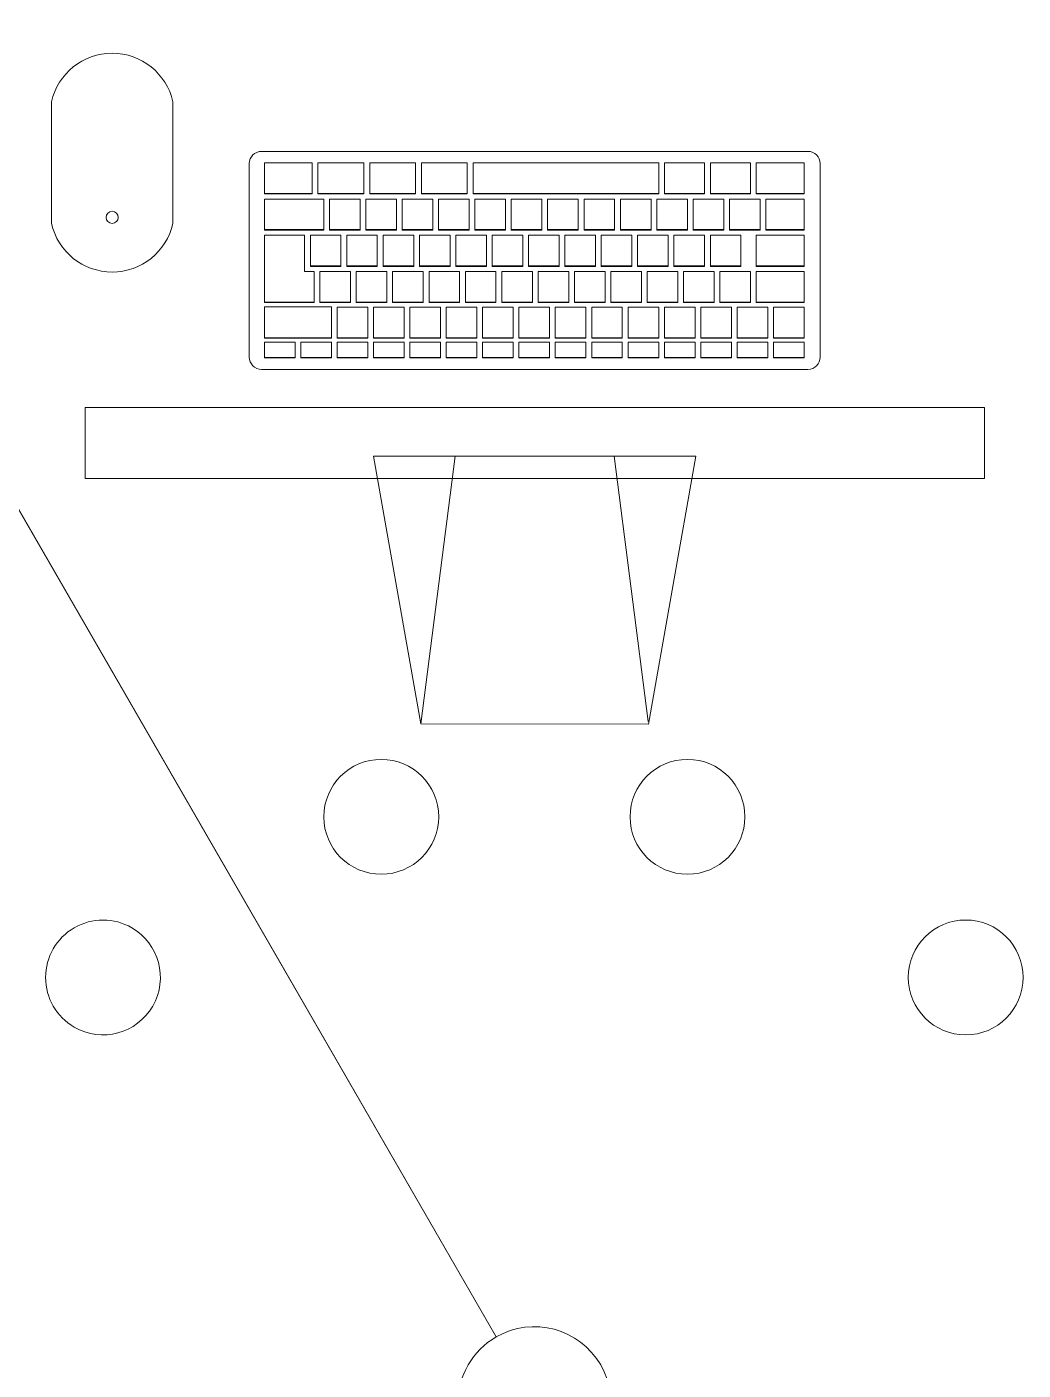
# Model space of a CAD drawing. Header units: millimetres. Extents: x 155927 to 295199, y -4084 to 97293.
# Drawn here: x 182962 to 183482, y 17883 to 18585 of the extents above; entities that cross this region are included whole.
import ezdxf

# ---------------------------------------------------------------- set-up
doc = ezdxf.new("R2010")
doc.units = ezdxf.units.MM
doc.header["$MEASUREMENT"] = 0
doc.layers.add('A-GENM', color=8, linetype='CONTINUOUS', lineweight=9)
doc.layers.add('I-FURN', color=8, linetype='CONTINUOUS', lineweight=9)

msp = doc.modelspace()

# ---------------------------------------------------------------- linework, layer by layer
at = {"layer": 'A-GENM'}
for p, q in [((182974.47, 18546), (182974.47, 18482.5)), ((183037.97, 18482.5), (183037.97, 18546)), ((183369.74, 18520.12), (183084.2, 18520.12)), ((183077.85, 18513.77), (183077.85, 18412.6)), ((183110.74, 18514.13), (183085.74, 18514.13)), ((183085.74, 18514.13), (183085.74, 18498.19)), ((183110.74, 18498.19), (183110.74, 18514.13)), ((183137.74, 18514.13), (183113.74, 18514.13)), ((183113.74, 18514.13), (183113.74, 18498.19)), ((183137.74, 18498.19), (183137.74, 18514.13)), ((183164.74, 18514.13), (183140.74, 18514.13)), ((183140.74, 18514.13), (183140.74, 18498.19)), ((183164.74, 18498.19), (183164.74, 18514.13)), ((183191.74, 18514.13), (183167.74, 18514.13)), ((183167.74, 18514.13), (183167.74, 18498.19)), ((183191.74, 18498.19), (183191.74, 18514.13)), ((183194.74, 18514.13), (183194.74, 18498.19)), ((183291.74, 18514.13), (183194.74, 18514.13)), ((183291.74, 18498.19), (183291.74, 18514.13)), ((183294.74, 18514.13), (183294.74, 18498.19)), ((183315.74, 18514.13), (183294.74, 18514.13)), ((183315.74, 18498.19), (183315.74, 18514.13)), ((183318.74, 18514.13), (183318.74, 18498.19)), ((183339.74, 18514.13), (183318.74, 18514.13)), ((183339.74, 18498.19), (183339.74, 18514.13)), ((183342.74, 18514.13), (183342.74, 18498.19)), ((183367.74, 18514.13), (183342.74, 18514.13)), ((183367.74, 18498.19), (183367.74, 18514.13)), ((183376.09, 18412.6), (183376.09, 18513.77)), ((183085.74, 18498.19), (183110.74, 18498.19)), ((183085.74, 18497.91), (183085.74, 18498.19)), ((183110.74, 18497.91), (183085.74, 18497.91)), ((183085.74, 18495.22), (183085.74, 18479.26)), ((183116.74, 18495.22), (183085.74, 18495.22)), ((183110.74, 18497.91), (183110.74, 18498.19)), ((183113.74, 18498.19), (183137.74, 18498.19)), ((183113.74, 18497.91), (183113.74, 18498.19)), ((183137.74, 18497.91), (183113.74, 18497.91)), ((183116.74, 18479.26), (183116.74, 18495.22)), ((183119.74, 18495.22), (183119.74, 18479.26)), ((183135.74, 18495.22), (183119.74, 18495.22)), ((183135.74, 18479.26), (183135.74, 18495.22)), ((183137.74, 18497.91), (183137.74, 18498.19)), ((183138.74, 18495.22), (183138.74, 18479.26)), ((183154.74, 18495.22), (183138.74, 18495.22)), ((183140.74, 18498.19), (183164.74, 18498.19)), ((183140.74, 18497.91), (183140.74, 18498.19)), ((183164.74, 18497.91), (183140.74, 18497.91)), ((183154.74, 18479.26), (183154.74, 18495.22)), ((183157.74, 18495.22), (183157.74, 18479.26)), ((183173.74, 18495.22), (183157.74, 18495.22)), ((183164.74, 18497.91), (183164.74, 18498.19)), ((183167.74, 18498.19), (183191.74, 18498.19)), ((183167.74, 18497.91), (183167.74, 18498.19)), ((183191.74, 18497.91), (183167.74, 18497.91)), ((183173.74, 18479.26), (183173.74, 18495.22)), ((183176.74, 18495.22), (183176.74, 18479.26)), ((183192.74, 18495.22), (183176.74, 18495.22)), ((183191.74, 18497.91), (183191.74, 18498.19)), ((183192.74, 18479.26), (183192.74, 18495.22)), ((183194.74, 18498.19), (183291.74, 18498.19)), ((183194.74, 18497.91), (183194.74, 18498.19)), ((183291.74, 18497.91), (183194.74, 18497.91)), ((183195.74, 18495.22), (183195.74, 18479.26)), ((183211.74, 18495.22), (183195.74, 18495.22)), ((183211.74, 18479.26), (183211.74, 18495.22)), ((183214.74, 18495.22), (183214.74, 18479.26)), ((183230.74, 18495.22), (183214.74, 18495.22)), ((183230.74, 18479.26), (183230.74, 18495.22)), ((183233.74, 18495.22), (183233.74, 18479.26)), ((183249.74, 18495.22), (183233.74, 18495.22)), ((183249.74, 18479.26), (183249.74, 18495.22)), ((183252.74, 18495.22), (183252.74, 18479.26)), ((183268.74, 18495.22), (183252.74, 18495.22)), ((183268.74, 18479.26), (183268.74, 18495.22)), ((183271.74, 18495.22), (183271.74, 18479.26)), ((183287.74, 18495.22), (183271.74, 18495.22)), ((183287.74, 18479.26), (183287.74, 18495.22)), ((183290.74, 18495.22), (183290.74, 18479.26)), ((183306.74, 18495.22), (183290.74, 18495.22)), ((183291.74, 18497.91), (183291.74, 18498.19)), ((183294.74, 18498.19), (183315.74, 18498.19)), ((183294.74, 18497.91), (183294.74, 18498.19)), ((183315.74, 18497.91), (183294.74, 18497.91)), ((183306.74, 18479.26), (183306.74, 18495.22)), ((183309.74, 18495.22), (183309.74, 18479.26)), ((183325.74, 18495.22), (183309.74, 18495.22)), ((183315.74, 18497.91), (183315.74, 18498.19)), ((183318.74, 18498.19), (183339.74, 18498.19)), ((183318.74, 18497.91), (183318.74, 18498.19)), ((183339.74, 18497.91), (183318.74, 18497.91)), ((183325.74, 18479.26), (183325.74, 18495.22)), ((183328.74, 18495.22), (183328.74, 18479.26)), ((183344.74, 18495.22), (183328.74, 18495.22)), ((183339.74, 18497.91), (183339.74, 18498.19)), ((183342.74, 18498.19), (183367.74, 18498.19)), ((183342.74, 18497.91), (183342.74, 18498.19)), ((183367.74, 18497.91), (183342.74, 18497.91)), ((183344.74, 18479.26), (183344.74, 18495.22)), ((183347.74, 18495.2), (183347.74, 18479.26)), ((183367.74, 18495.2), (183347.74, 18495.2)), ((183367.74, 18497.91), (183367.74, 18498.19)), ((183367.74, 18479.26), (183367.74, 18495.2)), ((183085.74, 18479.26), (183116.74, 18479.26)), ((183085.74, 18478.98), (183085.74, 18479.26)), ((183116.74, 18478.98), (183085.74, 18478.98)), ((183106.74, 18476.29), (183085.74, 18476.29)), ((183085.74, 18476.29), (183085.74, 18441.41)), ((183106.74, 18457.37), (183106.74, 18476.29)), ((183109.74, 18476.29), (183109.74, 18460.33)), ((183125.74, 18476.29), (183109.74, 18476.29)), ((183116.74, 18478.98), (183116.74, 18479.26)), ((183119.74, 18479.26), (183135.74, 18479.26)), ((183119.74, 18478.98), (183119.74, 18479.26)), ((183135.74, 18478.98), (183119.74, 18478.98)), ((183125.74, 18460.33), (183125.74, 18476.29)), ((183128.74, 18476.29), (183128.74, 18460.33)), ((183144.74, 18476.29), (183128.74, 18476.29)), ((183135.74, 18478.98), (183135.74, 18479.26)), ((183138.74, 18479.26), (183154.74, 18479.26)), ((183138.74, 18478.98), (183138.74, 18479.26)), ((183154.74, 18478.98), (183138.74, 18478.98)), ((183144.74, 18460.33), (183144.74, 18476.29)), ((183147.74, 18476.29), (183147.74, 18460.33)), ((183163.74, 18476.29), (183147.74, 18476.29)), ((183154.74, 18478.98), (183154.74, 18479.26)), ((183157.74, 18479.26), (183173.74, 18479.26)), ((183157.74, 18478.98), (183157.74, 18479.26)), ((183173.74, 18478.98), (183157.74, 18478.98)), ((183163.74, 18460.33), (183163.74, 18476.29)), ((183166.74, 18476.29), (183166.74, 18460.33)), ((183182.74, 18476.29), (183166.74, 18476.29)), ((183173.74, 18478.98), (183173.74, 18479.26)), ((183176.74, 18479.26), (183192.74, 18479.26)), ((183176.74, 18478.98), (183176.74, 18479.26)), ((183192.74, 18478.98), (183176.74, 18478.98)), ((183182.74, 18460.33), (183182.74, 18476.29)), ((183185.74, 18476.29), (183185.74, 18460.33)), ((183201.74, 18476.29), (183185.74, 18476.29)), ((183192.74, 18478.98), (183192.74, 18479.26)), ((183195.74, 18479.26), (183211.74, 18479.26)), ((183195.74, 18478.98), (183195.74, 18479.26)), ((183211.74, 18478.98), (183195.74, 18478.98)), ((183201.74, 18460.33), (183201.74, 18476.29)), ((183204.74, 18476.29), (183204.74, 18460.33)), ((183220.74, 18476.29), (183204.74, 18476.29)), ((183211.74, 18478.98), (183211.74, 18479.26)), ((183214.74, 18479.26), (183230.74, 18479.26)), ((183214.74, 18478.98), (183214.74, 18479.26)), ((183230.74, 18478.98), (183214.74, 18478.98)), ((183220.74, 18460.33), (183220.74, 18476.29)), ((183223.74, 18476.29), (183223.74, 18460.33)), ((183239.74, 18476.29), (183223.74, 18476.29)), ((183230.74, 18478.98), (183230.74, 18479.26)), ((183233.74, 18479.26), (183249.74, 18479.26)), ((183233.74, 18478.98), (183233.74, 18479.26)), ((183249.74, 18478.98), (183233.74, 18478.98)), ((183239.74, 18460.33), (183239.74, 18476.29)), ((183242.74, 18476.29), (183242.74, 18460.33)), ((183258.74, 18476.29), (183242.74, 18476.29)), ((183249.74, 18478.98), (183249.74, 18479.26)), ((183252.74, 18479.26), (183268.74, 18479.26)), ((183252.74, 18478.98), (183252.74, 18479.26)), ((183268.74, 18478.98), (183252.74, 18478.98)), ((183258.74, 18460.33), (183258.74, 18476.29)), ((183261.74, 18476.29), (183261.74, 18460.33)), ((183277.74, 18476.29), (183261.74, 18476.29)), ((183268.74, 18478.98), (183268.74, 18479.26)), ((183271.74, 18479.26), (183287.74, 18479.26)), ((183271.74, 18478.98), (183271.74, 18479.26)), ((183287.74, 18478.98), (183271.74, 18478.98)), ((183277.74, 18460.33), (183277.74, 18476.29)), ((183280.74, 18476.29), (183280.74, 18460.33)), ((183296.74, 18476.29), (183280.74, 18476.29)), ((183287.74, 18478.98), (183287.74, 18479.26)), ((183290.74, 18479.26), (183306.74, 18479.26)), ((183290.74, 18478.98), (183290.74, 18479.26)), ((183306.74, 18478.98), (183290.74, 18478.98)), ((183296.74, 18460.33), (183296.74, 18476.29)), ((183299.74, 18476.29), (183299.74, 18460.33)), ((183315.74, 18476.29), (183299.74, 18476.29)), ((183306.74, 18478.98), (183306.74, 18479.26)), ((183309.74, 18479.26), (183325.74, 18479.26)), ((183309.74, 18478.98), (183309.74, 18479.26)), ((183325.74, 18478.98), (183309.74, 18478.98)), ((183315.74, 18460.33), (183315.74, 18476.29)), ((183318.74, 18476.29), (183318.74, 18460.33)), ((183334.74, 18476.29), (183318.74, 18476.29)), ((183325.74, 18478.98), (183325.74, 18479.26)), ((183328.74, 18479.26), (183344.74, 18479.26)), ((183328.74, 18478.98), (183328.74, 18479.26)), ((183344.74, 18478.98), (183328.74, 18478.98)), ((183334.74, 18460.33), (183334.74, 18476.29)), ((183342.74, 18476.27), (183342.74, 18460.33)), ((183367.74, 18476.27), (183342.74, 18476.27)), ((183344.74, 18478.98), (183344.74, 18479.26)), ((183347.74, 18479.26), (183367.74, 18479.26)), ((183347.74, 18478.98), (183347.74, 18479.26)), ((183367.74, 18478.98), (183347.74, 18478.98)), ((183367.74, 18478.98), (183367.74, 18479.26)), ((183367.74, 18460.33), (183367.74, 18476.27)), ((183109.74, 18460.33), (183125.74, 18460.33)), ((183109.74, 18460.06), (183109.74, 18460.33)), ((183125.74, 18460.06), (183109.74, 18460.06)), ((183125.74, 18460.06), (183125.74, 18460.33)), ((183128.74, 18460.33), (183144.74, 18460.33)), ((183128.74, 18460.06), (183128.74, 18460.33)), ((183144.74, 18460.06), (183128.74, 18460.06)), ((183144.74, 18460.06), (183144.74, 18460.33)), ((183147.74, 18460.33), (183163.74, 18460.33)), ((183147.74, 18460.06), (183147.74, 18460.33)), ((183163.74, 18460.06), (183147.74, 18460.06)), ((183163.74, 18460.06), (183163.74, 18460.33)), ((183166.74, 18460.33), (183182.74, 18460.33)), ((183166.74, 18460.06), (183166.74, 18460.33)), ((183182.74, 18460.06), (183166.74, 18460.06)), ((183182.74, 18460.06), (183182.74, 18460.33)), ((183185.74, 18460.33), (183201.74, 18460.33)), ((183185.74, 18460.06), (183185.74, 18460.33)), ((183201.74, 18460.06), (183185.74, 18460.06)), ((183201.74, 18460.06), (183201.74, 18460.33)), ((183204.74, 18460.33), (183220.74, 18460.33)), ((183204.74, 18460.06), (183204.74, 18460.33)), ((183220.74, 18460.06), (183204.74, 18460.06)), ((183220.74, 18460.06), (183220.74, 18460.33)), ((183223.74, 18460.33), (183239.74, 18460.33)), ((183223.74, 18460.06), (183223.74, 18460.33)), ((183239.74, 18460.06), (183223.74, 18460.06)), ((183239.74, 18460.06), (183239.74, 18460.33)), ((183242.74, 18460.33), (183258.74, 18460.33)), ((183242.74, 18460.06), (183242.74, 18460.33)), ((183258.74, 18460.06), (183242.74, 18460.06)), ((183258.74, 18460.06), (183258.74, 18460.33)), ((183261.74, 18460.33), (183277.74, 18460.33)), ((183261.74, 18460.06), (183261.74, 18460.33)), ((183277.74, 18460.06), (183261.74, 18460.06)), ((183277.74, 18460.06), (183277.74, 18460.33)), ((183280.74, 18460.33), (183296.74, 18460.33)), ((183280.74, 18460.06), (183280.74, 18460.33)), ((183296.74, 18460.06), (183280.74, 18460.06)), ((183296.74, 18460.06), (183296.74, 18460.33)), ((183299.74, 18460.33), (183315.74, 18460.33)), ((183299.74, 18460.06), (183299.74, 18460.33)), ((183315.74, 18460.06), (183299.74, 18460.06)), ((183315.74, 18460.06), (183315.74, 18460.33)), ((183318.74, 18460.33), (183334.74, 18460.33)), ((183318.74, 18460.06), (183318.74, 18460.33)), ((183334.74, 18460.06), (183318.74, 18460.06)), ((183334.74, 18460.06), (183334.74, 18460.33)), ((183342.74, 18460.33), (183367.74, 18460.33)), ((183342.74, 18460.06), (183342.74, 18460.33)), ((183367.74, 18460.06), (183342.74, 18460.06)), ((183367.74, 18460.06), (183367.74, 18460.33)), ((183111.74, 18457.37), (183106.74, 18457.37)), ((183111.74, 18441.41), (183111.74, 18457.37)), ((183114.74, 18457.37), (183114.74, 18441.41)), ((183130.74, 18457.37), (183114.74, 18457.37)), ((183130.74, 18441.41), (183130.74, 18457.37)), ((183133.74, 18457.37), (183133.74, 18441.41)), ((183149.74, 18457.37), (183133.74, 18457.37)), ((183149.74, 18441.41), (183149.74, 18457.37)), ((183152.74, 18457.37), (183152.74, 18441.41)), ((183168.74, 18457.37), (183152.74, 18457.37)), ((183168.74, 18441.41), (183168.74, 18457.37)), ((183171.74, 18457.37), (183171.74, 18441.41)), ((183187.74, 18457.37), (183171.74, 18457.37)), ((183187.74, 18441.41), (183187.74, 18457.37)), ((183190.74, 18457.37), (183190.74, 18441.41)), ((183206.74, 18457.37), (183190.74, 18457.37)), ((183206.74, 18441.41), (183206.74, 18457.37)), ((183209.74, 18457.37), (183209.74, 18441.41)), ((183225.74, 18457.37), (183209.74, 18457.37)), ((183225.74, 18441.41), (183225.74, 18457.37)), ((183228.74, 18457.37), (183228.74, 18441.41)), ((183244.74, 18457.37), (183228.74, 18457.37)), ((183244.74, 18441.41), (183244.74, 18457.37)), ((183247.74, 18457.37), (183247.74, 18441.41)), ((183263.74, 18457.37), (183247.74, 18457.37)), ((183263.74, 18441.41), (183263.74, 18457.37)), ((183266.74, 18457.37), (183266.74, 18441.41)), ((183282.74, 18457.37), (183266.74, 18457.37)), ((183282.74, 18441.41), (183282.74, 18457.37)), ((183285.74, 18457.37), (183285.74, 18441.41)), ((183301.74, 18457.37), (183285.74, 18457.37)), ((183301.74, 18441.41), (183301.74, 18457.37)), ((183304.74, 18457.37), (183304.74, 18441.41)), ((183320.74, 18457.37), (183304.74, 18457.37)), ((183320.74, 18441.41), (183320.74, 18457.37)), ((183323.74, 18457.37), (183323.74, 18441.41)), ((183339.74, 18457.37), (183323.74, 18457.37)), ((183339.74, 18441.41), (183339.74, 18457.37)), ((183342.74, 18457.34), (183342.74, 18441.41)), ((183367.74, 18457.34), (183342.74, 18457.34)), ((183367.74, 18441.41), (183367.74, 18457.34)), ((183085.74, 18441.41), (183111.74, 18441.41)), ((183085.74, 18441.13), (183085.74, 18441.41)), ((183111.74, 18441.13), (183085.74, 18441.13)), ((183120.74, 18438.99), (183085.74, 18438.99)), ((183085.74, 18438.99), (183085.74, 18422.75)), ((183111.74, 18441.13), (183111.74, 18441.41)), ((183114.74, 18441.41), (183130.74, 18441.41)), ((183114.74, 18441.13), (183114.74, 18441.41)), ((183130.74, 18441.13), (183114.74, 18441.13)), ((183120.74, 18422.75), (183120.74, 18438.99)), ((183123.74, 18438.72), (183123.74, 18422.75)), ((183139.74, 18438.72), (183123.74, 18438.72)), ((183130.74, 18441.13), (183130.74, 18441.41)), ((183133.74, 18441.41), (183149.74, 18441.41)), ((183133.74, 18441.13), (183133.74, 18441.41)), ((183149.74, 18441.13), (183133.74, 18441.13)), ((183139.74, 18422.75), (183139.74, 18438.72)), ((183142.74, 18438.72), (183142.74, 18422.75)), ((183158.74, 18438.72), (183142.74, 18438.72)), ((183149.74, 18441.13), (183149.74, 18441.41)), ((183152.74, 18441.41), (183168.74, 18441.41)), ((183152.74, 18441.13), (183152.74, 18441.41)), ((183168.74, 18441.13), (183152.74, 18441.13)), ((183158.74, 18422.75), (183158.74, 18438.72)), ((183161.74, 18438.72), (183161.74, 18422.75)), ((183177.74, 18438.72), (183161.74, 18438.72)), ((183168.74, 18441.13), (183168.74, 18441.41)), ((183171.74, 18441.41), (183187.74, 18441.41)), ((183171.74, 18441.13), (183171.74, 18441.41)), ((183187.74, 18441.13), (183171.74, 18441.13)), ((183177.74, 18422.75), (183177.74, 18438.72)), ((183180.74, 18438.72), (183180.74, 18422.75)), ((183196.74, 18438.72), (183180.74, 18438.72)), ((183187.74, 18441.13), (183187.74, 18441.41)), ((183190.74, 18441.41), (183206.74, 18441.41)), ((183190.74, 18441.13), (183190.74, 18441.41)), ((183206.74, 18441.13), (183190.74, 18441.13)), ((183196.74, 18422.75), (183196.74, 18438.72)), ((183199.74, 18438.72), (183199.74, 18422.75)), ((183215.74, 18438.72), (183199.74, 18438.72)), ((183206.74, 18441.13), (183206.74, 18441.41)), ((183209.74, 18441.41), (183225.74, 18441.41)), ((183209.74, 18441.13), (183209.74, 18441.41)), ((183225.74, 18441.13), (183209.74, 18441.13)), ((183215.74, 18422.75), (183215.74, 18438.72)), ((183218.74, 18438.72), (183218.74, 18422.75)), ((183234.74, 18438.72), (183218.74, 18438.72)), ((183225.74, 18441.13), (183225.74, 18441.41)), ((183228.74, 18441.41), (183244.74, 18441.41)), ((183228.74, 18441.13), (183228.74, 18441.41)), ((183244.74, 18441.13), (183228.74, 18441.13)), ((183234.74, 18422.75), (183234.74, 18438.72)), ((183237.74, 18438.72), (183237.74, 18422.75)), ((183253.74, 18438.72), (183237.74, 18438.72)), ((183244.74, 18441.13), (183244.74, 18441.41)), ((183247.74, 18441.41), (183263.74, 18441.41)), ((183247.74, 18441.13), (183247.74, 18441.41)), ((183263.74, 18441.13), (183247.74, 18441.13)), ((183253.74, 18422.75), (183253.74, 18438.72)), ((183256.74, 18438.72), (183256.74, 18422.75)), ((183272.74, 18438.72), (183256.74, 18438.72)), ((183263.74, 18441.13), (183263.74, 18441.41)), ((183266.74, 18441.41), (183282.74, 18441.41)), ((183266.74, 18441.13), (183266.74, 18441.41)), ((183282.74, 18441.13), (183266.74, 18441.13)), ((183272.74, 18422.75), (183272.74, 18438.72)), ((183275.74, 18438.72), (183275.74, 18422.75)), ((183291.74, 18438.72), (183275.74, 18438.72)), ((183282.74, 18441.13), (183282.74, 18441.41)), ((183285.74, 18441.41), (183301.74, 18441.41)), ((183285.74, 18441.13), (183285.74, 18441.41)), ((183301.74, 18441.13), (183285.74, 18441.13)), ((183291.74, 18422.75), (183291.74, 18438.72)), ((183294.74, 18438.72), (183294.74, 18422.75)), ((183310.74, 18438.72), (183294.74, 18438.72)), ((183301.74, 18441.13), (183301.74, 18441.41)), ((183304.74, 18441.41), (183320.74, 18441.41)), ((183304.74, 18441.13), (183304.74, 18441.41)), ((183320.74, 18441.13), (183304.74, 18441.13)), ((183310.74, 18422.75), (183310.74, 18438.72)), ((183313.74, 18438.72), (183313.74, 18422.75)), ((183329.74, 18438.72), (183313.74, 18438.72)), ((183320.74, 18441.13), (183320.74, 18441.41)), ((183323.74, 18441.41), (183339.74, 18441.41)), ((183323.74, 18441.13), (183323.74, 18441.41)), ((183339.74, 18441.13), (183323.74, 18441.13)), ((183329.74, 18422.75), (183329.74, 18438.72)), ((183332.74, 18438.72), (183332.74, 18422.75)), ((183348.74, 18438.72), (183332.74, 18438.72)), ((183339.74, 18441.13), (183339.74, 18441.41)), ((183342.74, 18441.41), (183367.74, 18441.41)), ((183342.74, 18441.13), (183342.74, 18441.41)), ((183367.74, 18441.13), (183342.74, 18441.13)), ((183348.74, 18422.75), (183348.74, 18438.72)), ((183351.74, 18438.72), (183351.74, 18422.75)), ((183367.74, 18438.72), (183351.74, 18438.72)), ((183367.74, 18441.13), (183367.74, 18441.41)), ((183367.74, 18422.75), (183367.74, 18438.72)), ((183085.74, 18422.75), (183120.74, 18422.75)), ((183085.74, 18422.48), (183085.74, 18422.75)), ((183120.74, 18422.48), (183085.74, 18422.48)), ((183085.74, 18420.5), (183085.74, 18412.52)), ((183101.74, 18420.5), (183085.74, 18420.5)), ((183101.74, 18412.52), (183101.74, 18420.5)), ((183104.74, 18420.5), (183104.74, 18412.52)), ((183120.74, 18420.5), (183104.74, 18420.5)), ((183120.74, 18422.48), (183120.74, 18422.75)), ((183120.74, 18412.52), (183120.74, 18420.5)), ((183123.74, 18422.75), (183139.74, 18422.75)), ((183123.74, 18422.48), (183123.74, 18422.75)), ((183139.74, 18422.48), (183123.74, 18422.48)), ((183123.74, 18420.5), (183123.74, 18412.52)), ((183139.74, 18420.5), (183123.74, 18420.5)), ((183139.74, 18422.48), (183139.74, 18422.75)), ((183139.74, 18412.52), (183139.74, 18420.5)), ((183142.74, 18422.75), (183158.74, 18422.75)), ((183142.74, 18422.48), (183142.74, 18422.75)), ((183158.74, 18422.48), (183142.74, 18422.48)), ((183142.74, 18420.5), (183142.74, 18412.52)), ((183158.74, 18420.5), (183142.74, 18420.5)), ((183158.74, 18422.48), (183158.74, 18422.75)), ((183158.74, 18412.52), (183158.74, 18420.5)), ((183161.74, 18422.75), (183177.74, 18422.75)), ((183161.74, 18422.48), (183161.74, 18422.75)), ((183177.74, 18422.48), (183161.74, 18422.48)), ((183161.74, 18420.5), (183161.74, 18412.52)), ((183177.74, 18420.5), (183161.74, 18420.5)), ((183177.74, 18422.48), (183177.74, 18422.75)), ((183177.74, 18412.52), (183177.74, 18420.5)), ((183180.74, 18422.75), (183196.74, 18422.75)), ((183180.74, 18422.48), (183180.74, 18422.75)), ((183196.74, 18422.48), (183180.74, 18422.48)), ((183180.74, 18420.5), (183180.74, 18412.52)), ((183196.74, 18420.5), (183180.74, 18420.5)), ((183196.74, 18422.48), (183196.74, 18422.75)), ((183196.74, 18412.52), (183196.74, 18420.5)), ((183199.74, 18422.75), (183215.74, 18422.75)), ((183199.74, 18422.48), (183199.74, 18422.75)), ((183215.74, 18422.48), (183199.74, 18422.48)), ((183199.74, 18420.5), (183199.74, 18412.52)), ((183215.74, 18420.5), (183199.74, 18420.5)), ((183215.74, 18422.48), (183215.74, 18422.75)), ((183215.74, 18412.52), (183215.74, 18420.5)), ((183218.74, 18422.75), (183234.74, 18422.75)), ((183218.74, 18422.48), (183218.74, 18422.75)), ((183234.74, 18422.48), (183218.74, 18422.48)), ((183218.74, 18420.5), (183218.74, 18412.52)), ((183234.74, 18420.5), (183218.74, 18420.5)), ((183234.74, 18422.48), (183234.74, 18422.75)), ((183234.74, 18412.52), (183234.74, 18420.5)), ((183237.74, 18422.75), (183253.74, 18422.75)), ((183237.74, 18422.48), (183237.74, 18422.75)), ((183253.74, 18422.48), (183237.74, 18422.48)), ((183237.74, 18420.5), (183237.74, 18412.52)), ((183253.74, 18420.5), (183237.74, 18420.5)), ((183253.74, 18422.48), (183253.74, 18422.75)), ((183253.74, 18412.52), (183253.74, 18420.5)), ((183256.74, 18422.75), (183272.74, 18422.75)), ((183256.74, 18422.48), (183256.74, 18422.75)), ((183272.74, 18422.48), (183256.74, 18422.48)), ((183256.74, 18420.5), (183256.74, 18412.52)), ((183272.74, 18420.5), (183256.74, 18420.5)), ((183272.74, 18422.48), (183272.74, 18422.75)), ((183272.74, 18412.52), (183272.74, 18420.5)), ((183275.74, 18422.75), (183291.74, 18422.75)), ((183275.74, 18422.48), (183275.74, 18422.75)), ((183291.74, 18422.48), (183275.74, 18422.48)), ((183275.74, 18420.5), (183275.74, 18412.52)), ((183291.74, 18420.5), (183275.74, 18420.5)), ((183291.74, 18422.48), (183291.74, 18422.75)), ((183291.74, 18412.52), (183291.74, 18420.5)), ((183294.74, 18422.75), (183310.74, 18422.75)), ((183294.74, 18422.48), (183294.74, 18422.75)), ((183310.74, 18422.48), (183294.74, 18422.48)), ((183294.74, 18420.5), (183294.74, 18412.52)), ((183310.74, 18420.5), (183294.74, 18420.5)), ((183310.74, 18422.48), (183310.74, 18422.75)), ((183310.74, 18412.52), (183310.74, 18420.5)), ((183313.74, 18422.75), (183329.74, 18422.75)), ((183313.74, 18422.48), (183313.74, 18422.75)), ((183329.74, 18422.48), (183313.74, 18422.48)), ((183313.74, 18420.5), (183313.74, 18412.52)), ((183329.74, 18420.5), (183313.74, 18420.5)), ((183329.74, 18422.48), (183329.74, 18422.75)), ((183329.74, 18412.52), (183329.74, 18420.5)), ((183332.74, 18422.75), (183348.74, 18422.75)), ((183332.74, 18422.48), (183332.74, 18422.75)), ((183348.74, 18422.48), (183332.74, 18422.48)), ((183332.74, 18420.5), (183332.74, 18412.52)), ((183348.74, 18420.5), (183332.74, 18420.5)), ((183348.74, 18422.48), (183348.74, 18422.75)), ((183348.74, 18412.52), (183348.74, 18420.5)), ((183351.74, 18422.75), (183367.74, 18422.75)), ((183351.74, 18422.48), (183351.74, 18422.75)), ((183367.74, 18422.48), (183351.74, 18422.48)), ((183351.74, 18420.5), (183351.74, 18412.52)), ((183367.74, 18420.5), (183351.74, 18420.5)), ((183367.74, 18422.48), (183367.74, 18422.75)), ((183367.74, 18412.52), (183367.74, 18420.5)), ((183085.74, 18412.52), (183101.74, 18412.52)), ((183085.74, 18412.24), (183085.74, 18412.52)), ((183101.74, 18412.24), (183085.74, 18412.24)), ((183101.74, 18412.24), (183101.74, 18412.52)), ((183104.74, 18412.52), (183120.74, 18412.52)), ((183104.74, 18412.24), (183104.74, 18412.52)), ((183120.74, 18412.24), (183104.74, 18412.24)), ((183120.74, 18412.24), (183120.74, 18412.52)), ((183123.74, 18412.52), (183139.74, 18412.52)), ((183123.74, 18412.24), (183123.74, 18412.52)), ((183139.74, 18412.24), (183123.74, 18412.24)), ((183139.74, 18412.24), (183139.74, 18412.52)), ((183142.74, 18412.52), (183158.74, 18412.52)), ((183142.74, 18412.24), (183142.74, 18412.52)), ((183158.74, 18412.24), (183142.74, 18412.24)), ((183158.74, 18412.24), (183158.74, 18412.52)), ((183161.74, 18412.52), (183177.74, 18412.52)), ((183161.74, 18412.24), (183161.74, 18412.52)), ((183177.74, 18412.24), (183161.74, 18412.24)), ((183177.74, 18412.24), (183177.74, 18412.52)), ((183180.74, 18412.52), (183196.74, 18412.52)), ((183180.74, 18412.24), (183180.74, 18412.52)), ((183196.74, 18412.24), (183180.74, 18412.24)), ((183196.74, 18412.24), (183196.74, 18412.52)), ((183199.74, 18412.52), (183215.74, 18412.52)), ((183199.74, 18412.24), (183199.74, 18412.52)), ((183215.74, 18412.24), (183199.74, 18412.24)), ((183215.74, 18412.24), (183215.74, 18412.52)), ((183218.74, 18412.52), (183234.74, 18412.52)), ((183218.74, 18412.24), (183218.74, 18412.52)), ((183234.74, 18412.24), (183218.74, 18412.24)), ((183234.74, 18412.24), (183234.74, 18412.52)), ((183237.74, 18412.52), (183253.74, 18412.52)), ((183237.74, 18412.24), (183237.74, 18412.52)), ((183253.74, 18412.24), (183237.74, 18412.24)), ((183253.74, 18412.24), (183253.74, 18412.52)), ((183256.74, 18412.52), (183272.74, 18412.52)), ((183256.74, 18412.24), (183256.74, 18412.52)), ((183272.74, 18412.24), (183256.74, 18412.24)), ((183272.74, 18412.24), (183272.74, 18412.52)), ((183275.74, 18412.52), (183291.74, 18412.52)), ((183275.74, 18412.24), (183275.74, 18412.52)), ((183291.74, 18412.24), (183275.74, 18412.24)), ((183291.74, 18412.24), (183291.74, 18412.52)), ((183294.74, 18412.52), (183310.74, 18412.52)), ((183294.74, 18412.24), (183294.74, 18412.52)), ((183310.74, 18412.24), (183294.74, 18412.24)), ((183310.74, 18412.24), (183310.74, 18412.52)), ((183313.74, 18412.52), (183329.74, 18412.52)), ((183313.74, 18412.24), (183313.74, 18412.52)), ((183329.74, 18412.24), (183313.74, 18412.24)), ((183329.74, 18412.24), (183329.74, 18412.52)), ((183332.74, 18412.52), (183348.74, 18412.52)), ((183332.74, 18412.24), (183332.74, 18412.52)), ((183348.74, 18412.24), (183332.74, 18412.24)), ((183348.74, 18412.24), (183348.74, 18412.52)), ((183351.74, 18412.52), (183367.74, 18412.52)), ((183351.74, 18412.24), (183351.74, 18412.52)), ((183367.74, 18412.24), (183351.74, 18412.24)), ((183367.74, 18412.24), (183367.74, 18412.52)), ((183084.2, 18406.25), (183369.74, 18406.25))]:
    msp.add_line(p, q, dxfattribs=at)
for centre, radius, start, end in [((183006.22, 18538.85), 32.54, 12.68038, 167.31962), ((183084.2, 18513.77), 6.35, 90, 180), ((183369.74, 18513.77), 6.35, 0, 90), ((183006.22, 18485.65), 3.16, 0, 180), ((183006.22, 18489.64), 32.54, 192.68038, 347.31962), ((183006.22, 18485.65), 3.16, 180, 0), ((183084.2, 18412.6), 6.35, 180, 270), ((183369.74, 18412.6), 6.35, 270, 0)]:
    msp.add_arc(centre, radius, start, end, dxfattribs=at)
at = {"layer": 'I-FURN'}
for p, q in [((183206.8, 17900.66), (182651.77, 18861.93)), ((182651.77, 18861.93), (183206.8, 17900.66)), ((182992.02, 18349.17), (182992.02, 18386.25)), ((183461.92, 18386.25), (182992.02, 18386.25)), ((183461.92, 18349.17), (183461.92, 18386.25)), ((183142.81, 18360.85), (183311.12, 18360.85)), ((183167.51, 18220.99), (183142.81, 18360.85)), ((183185.4, 18360.85), (183167.51, 18220.99)), ((183268.54, 18360.85), (183286.26, 18222.28)), ((183311.12, 18360.85), (183286.45, 18220.92)), ((182992.02, 18349.17), (183461.92, 18349.17)), ((183286.45, 18220.92), (183167.51, 18220.99))]:
    msp.add_line(p, q, dxfattribs=at)
for centre, radius, start, end in [((183146.79, 18172.44), 30, 0, 180), ((183306.79, 18172.45), 30, 0, 180), ((183146.79, 18172.44), 30, 180, 0), ((183306.79, 18172.45), 30, 180, 0), ((183001.41, 18088.51), 30, 60.00282, 240.00282), ((183452.17, 18088.52), 30, 0, 180), ((183001.41, 18088.51), 30, 240.00282, 60.00282), ((183452.17, 18088.52), 30, 180, 0), ((183226.8, 17866.02), 40, 300.00141, 120.00141), ((183226.8, 17866.02), 40, 120.00141, 300.00141)]:
    msp.add_arc(centre, radius, start, end, dxfattribs=at)

doc.saveas('drawing.dxf')
